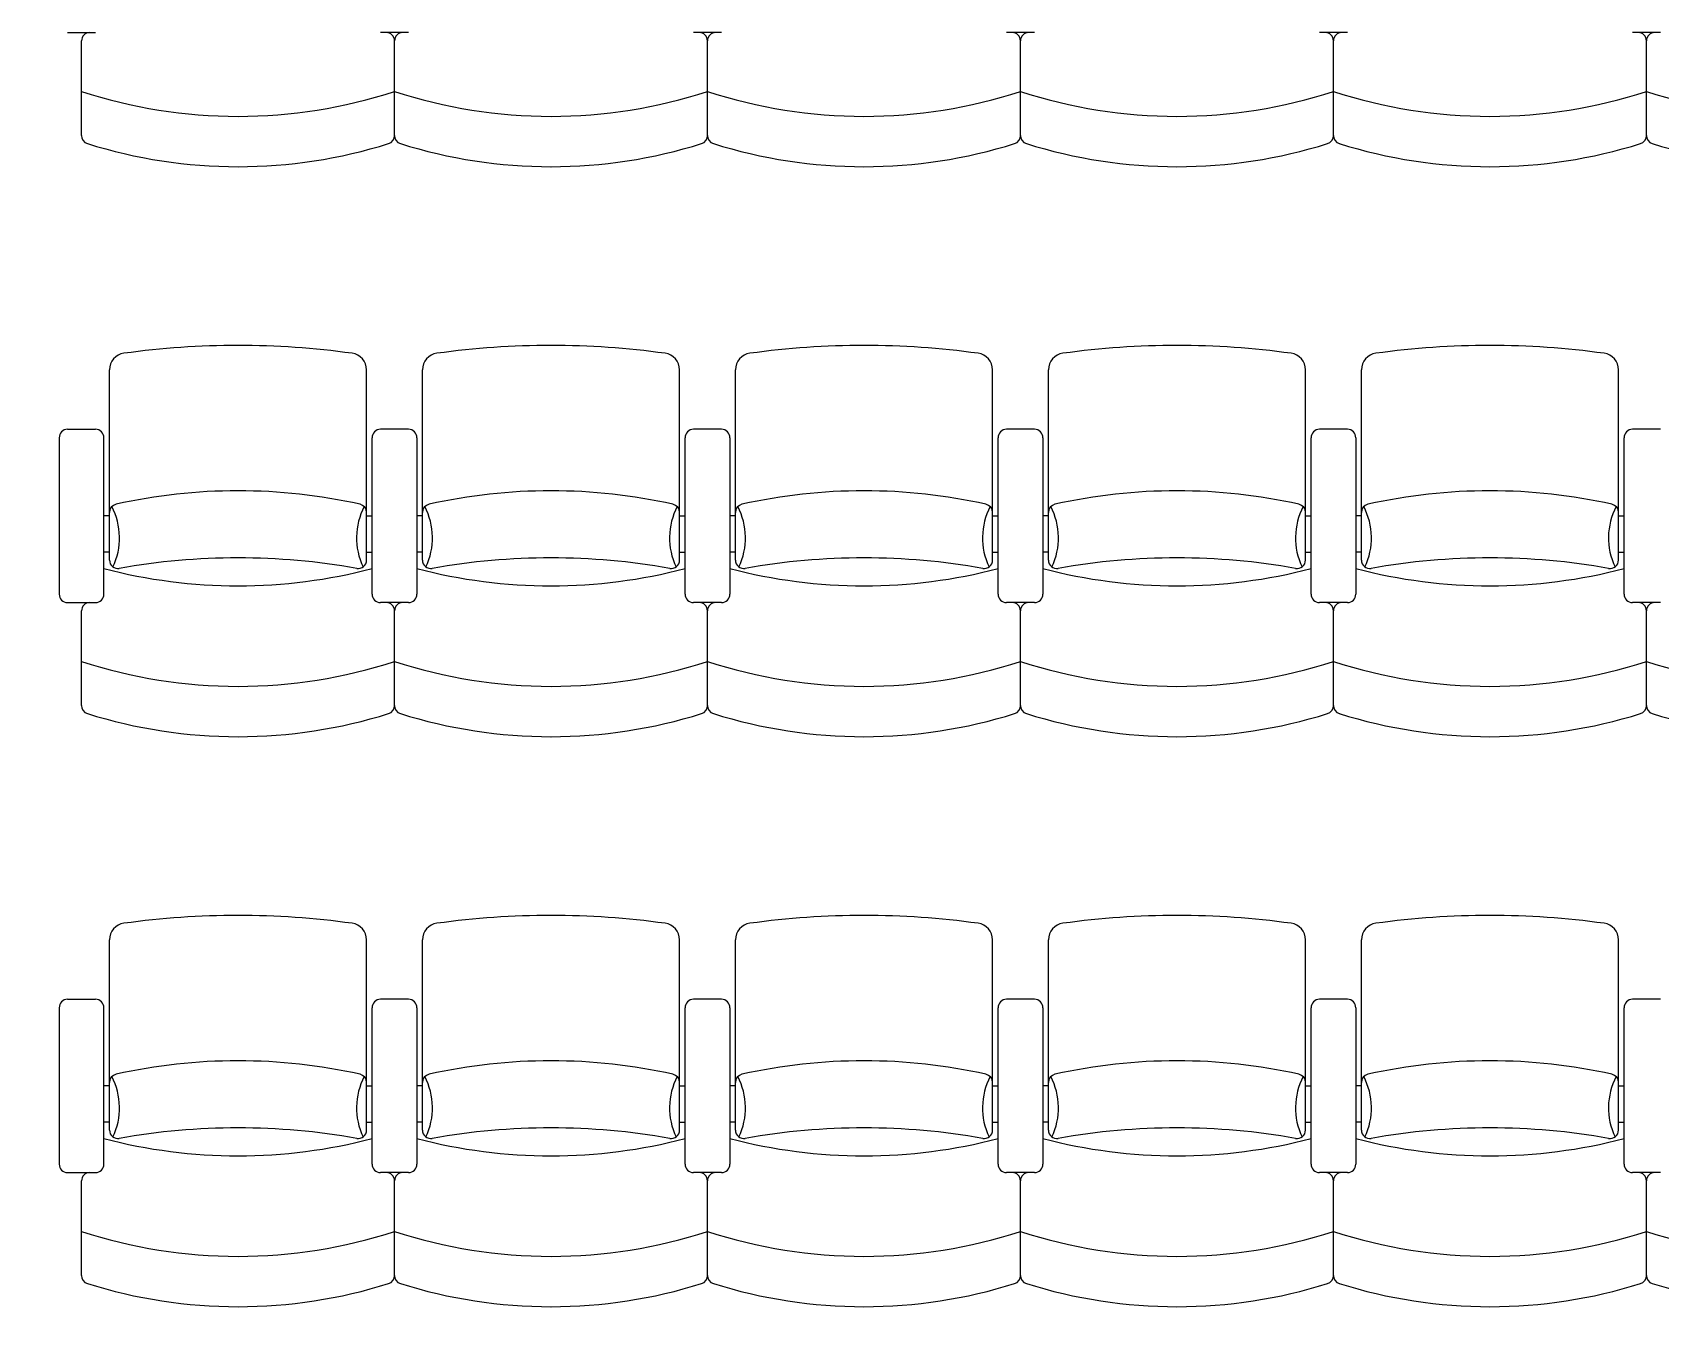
# Model space of a CAD drawing. Header units: millimetres. Extents: x 1210 to 64966, y 534 to 90439.
# Drawn here: x 42997 to 48764, y 35846 to 40448 of the extents above; entities that cross this region are included whole.
import ezdxf

# ---------------------------------------------------------------- set-up
doc = ezdxf.new("R2010")
doc.units = ezdxf.units.MM
doc.layers.add('ARREDI', color=8, linetype='Continuous')
doc.layers.add('RETINI', color=8, linetype='Continuous')

msp = doc.modelspace()

# ---------------------------------------------------------------- hatches: boundary and pattern name
at = {"layer": 'RETINI'}
h = msp.add_hatch(dxfattribs=at)
h.set_pattern_fill('ANSI31', color=256, scale=990, angle=270, style=0)
h.set_pattern_definition([(315, (-385059.34, 422084.75), (87.504464, 87.504464), [])])
h.paths.add_polyline_path([(19624, 32169, 1), (19624, 31670.1, 1)])
h.paths.add_polyline_path([(28336, 31670.1, 1), (28336, 32169, 1)])
h.paths.add_polyline_path([(18881.5, 15334.9), (18881.5, 13948.9), (20267.5, 13948.9), (20267.5, 15334.9)])
h.paths.add_polyline_path([(63481, 41322.4), (63481, 40431.4), (64372, 40431.4), (64372, 41322.4)])
h.paths.add_polyline_path([(63481, 32313.4), (63481, 31422.4), (64372, 31422.4), (64372, 32313.4)])
h.paths.add_polyline_path([(63481, 23700.4), (63481, 22809.4), (64372, 22809.4), (64372, 23700.4)])
h.paths.add_polyline_path([(63481, 15057.6), (63481, 14978.5), (63481, 14166.6), (64372, 14166.6), (64372, 15057.6)])
h.paths.add_polyline_path([(54967, 15057.6), (54967, 14166.6), (55858, 14166.6), (55858, 15057.6)])
h.paths.add_polyline_path([(42661.3, 15057.6), (42661.3, 14562.6), (42898.9, 14562.6), (42898.9, 14820), (45067, 14820), (45067, 15057.6)])
h.paths.add_polyline_path([(42661.3, 14562.6), (42661.3, 14067.6), (45067, 14067.6), (45067, 14166.6), (45067, 14562.6)])
h.paths.add_polyline_path([(45067, 15057.6), (45067, 14166.6), (45958, 14166.6), (45958, 15057.6)])
h.paths.add_polyline_path([(45958, 15097.3), (45958, 15057.6), (45958, 14166.6), (45958, 13513.3), (46453, 13513.3), (46453, 15097.3)])
h.paths.add_polyline_path([(30811, 2316.4), (30811, 534.4), (31405, 534.4), (31405, 2316.4)])
h.paths.add_polyline_path([(35315.5, 17156.5), (35315.5, 14948.8), (36454, 14948.8), (36454, 15186.4), (35553.1, 15186.4), (35553.1, 16879.3), (37206.4, 16879.3), (37206.4, 15186.4), (37444, 15186.4), (37444, 17156.5)])
h.paths.add_polyline_path([(36454, 15186.4), (36454, 14097.4), (37543, 14097.4), (37543, 15186.4)])
h.paths.add_polyline_path([(37543, 15107.1), (37543, 14820), (38215.7, 14820), (38215.7, 14562.6), (38453.3, 14562.6), (38453.3, 15107.1)])
h.paths.add_polyline_path([(37543, 14562.6), (37543, 14097.4), (37543, 14067.6), (38453.3, 14067.6), (38453.3, 14562.6)])
h.paths.add_polyline_path([(37048, 14097.4), (37048, 11325.4), (37543, 11325.4), (37543, 14097.4)])
h.paths.add_polyline_path([(36553, 14097.4), (36553, 11325.4), (36790.6, 11325.4), (36790.6, 14097.4)])
h.paths.add_polyline_path([(36553, 11325.4), (36553, 10731.4), (38335, 10731.4), (38335, 11325.4)])
h.paths.add_polyline_path([(36553, 6820.9), (36553, 6226.9), (38335, 6226.9), (38335, 6820.9)])
h.paths.add_polyline_path([(36454, 2316.4), (36454, 1227.4), (37543, 1227.4), (37543, 2316.4)])
h.paths.add_polyline_path([(36454, 1227.4), (36454, 534.4), (37147, 534.4), (37147, 1227.4)])
h.paths.add_polyline_path([(37543, 2316.4), (37543, 1722.4), (38335, 1722.4), (38335, 2316.4)])
h.paths.add_polyline_path([(36553, 23700.4), (36553, 22809.4), (37444, 22809.4), (37444, 23700.4)], flags=17)
h.paths.add_polyline_path([(35315.5, 25581.4), (35315.5, 20878.9), (37444, 20878.9), (37444, 22809.4), (37206.4, 22809.4), (37206.4, 21116.5), (35553.1, 21116.5), (35553.1, 23700.4), (35553.1, 25343.8), (37206.4, 25343.8), (37206.4, 23700.4), (37444, 23700.4), (37444, 25581.4)])
h.paths.add_polyline_path([(10417, 41421.4), (10417, 40431.4), (11407, 40431.4), (11407, 41421.4)])
h.paths.add_polyline_path([(10714, 41627.7), (10714, 41421.4), (11110, 41421.4), (11110, 41627.7)])
h.paths.add_polyline_path([(16802.5, 41422), (16802.5, 40431.4), (17000.5, 40431.4), (19030, 40431.4), (19030, 40703), (17764, 40703), (17764, 40626.6), (17000.5, 40626.6), (17000.5, 41260.2), (17764, 41260.2), (17764, 41183.8), (19030, 41183.8), (19030, 41422)])
h.paths.add_polyline_path([(13783, 41183.8), (13783, 40703), (14624.5, 40703), (14624.5, 41183.8)], flags=16)
h.paths.add_polyline_path([(2744.5, 40703), (2744.5, 40465.4), (4724.5, 40465.4), (4724.5, 40431.4), (4922.5, 40431.4), (4922.5, 41421.4), (2744.5, 41421.4), (2744.5, 41183.8), (3961.1, 41183.8), (3961.1, 41260.2), (4724.5, 41260.2), (4724.5, 40626.6), (3961.1, 40626.6), (3961.1, 40703)])
h.paths.add_polyline_path([(6902.5, 41422), (6902.5, 40431.4), (7100.5, 40431.4), (8140, 40431.4), (8140, 41422)])
h.paths.add_polyline_path([(7100.5, 41183.8), (7942, 41183.8), (7942, 40703), (7100.5, 40703)], flags=16)
h.paths.add_polyline_path([(7100.5, 41183.8), (7100.5, 40703), (7942, 40703), (7942, 41183.8)], flags=0)
h.paths.add_polyline_path([(13585, 41422), (13585, 40431.4), (13783, 40431.4), (14822.5, 40431.4), (14822.5, 41422)])
h.paths.add_polyline_path([(13783, 40703), (13783, 41183.8), (14624.5, 41183.8), (14624.5, 40703)], flags=0)
h.paths.add_polyline_path([(20168.5, 41421.4), (20168.5, 41248.2), (20555.8, 41248.2), (20555.8, 41421.4), (20506.3, 41421.4), (20506.3, 41392.9), (20481.6, 41392.9), (20481.6, 41421.4), (20432.1, 41421.4), (20432.1, 41392.9), (20407.3, 41392.9), (20407.3, 41421.4)])
h.paths.add_polyline_path([(20407.3, 43756.7), (20407.3, 43728.1), (20357.8, 43728.1), (20357.8, 41421.4), (20407.3, 41421.4), (20407.3, 41392.9), (20432.1, 41392.9), (20432.1, 41421.4), (20481.6, 41421.4), (20481.6, 41392.9), (20506.3, 41392.9), (20506.3, 41421.4), (20555.8, 41421.4), (20555.8, 43728.1), (20506.3, 43728.1), (20506.3, 43756.7), (20481.6, 43756.7), (20481.6, 43728.1), (20432.1, 43728.1), (20432.1, 43756.7)])
h.paths.add_polyline_path([(20432.1, 46208.1), (20432.1, 46236.6), (20407.3, 46236.6), (20407.3, 46208.1), (20357.8, 46208.1), (20357.8, 43901.4), (20407.3, 43901.4), (20407.3, 43872.8), (20432.1, 43872.8), (20432.1, 43901.4), (20481.6, 43901.4), (20481.6, 43872.8), (20506.3, 43872.8), (20506.3, 43901.4), (20555.8, 43901.4), (20555.8, 46208.1), (20506.3, 46208.1), (20506.3, 46236.6), (20481.6, 46236.6), (20481.6, 46208.1)])
h.paths.add_polyline_path([(20432.1, 43901.4), (20432.1, 43872.8), (20407.3, 43872.8), (20407.3, 43901.4), (20357.8, 43901.4), (20357.8, 43728.1), (20407.3, 43728.1), (20407.3, 43756.7), (20432.1, 43756.7), (20432.1, 43728.1), (20481.6, 43728.1), (20481.6, 43756.7), (20506.3, 43756.7), (20506.3, 43728.1), (20555.8, 43728.1), (20555.8, 43901.4), (20506.3, 43901.4), (20506.3, 43872.8), (20481.6, 43872.8), (20481.6, 43901.4)])
h.paths.add_polyline_path([(20357.8, 46381.3), (20357.8, 46208.1), (20407.3, 46208.1), (20407.3, 46236.6), (20432.1, 46236.6), (20432.1, 46208.1), (20481.6, 46208.1), (20481.6, 46236.6), (20506.3, 46236.6), (20506.3, 46208.1), (20555.8, 46208.1), (20555.8, 46381.3)])
h.paths.add_polyline_path([(20357.8, 46604.1), (20357.8, 46430.8), (20555.8, 46430.8), (20555.8, 46604.1)])
h.paths.add_polyline_path([(20357.8, 49192.9), (20357.8, 49019.7), (20555.8, 49019.7), (20555.8, 49192.9)])
h.paths.add_polyline_path([(19129, 41421.4), (19129, 40431.4), (20119, 40431.4), (20119, 41421.4)])
h.paths.add_polyline_path([(22304.1, 57162.4), (22304.1, 56658.3), (23426.8, 56658.3), (23426.8, 56816.7), (22462.5, 56816.7), (22462.5, 57162.4)])
h.paths.add_polyline_path([(20357.8, 57162.4), (20357.8, 49242.4), (24260.9, 49242.4), (24260.9, 49539.4), (23664.4, 49539.4), (23664.4, 51356.3), (23426.8, 51356.3), (23426.8, 49539.4), (20654.8, 49539.4), (20654.8, 51667.7), (20654.8, 53311.3), (20753.8, 53311.3), (20753.8, 53548.9), (20654.8, 53548.9), (20654.8, 57063.4), (20654.8, 57162.4)])
h.paths.add_polyline_path([(22495, 58053.4), (22495, 57162.4), (23386, 57162.4), (23386, 58053.4)])
h.paths.add_polyline_path([(23386, 58152.4), (23386, 58053.4), (23386, 57648.4), (23559.5, 57648.4), (23559.5, 57162.4), (24054.5, 57162.4), (24054.5, 58152.4)])
h.paths.add_polyline_path([(23426.8, 57162.4), (23426.8, 57112.9), (23426.8, 56816.7), (23426.8, 56658.3), (23426.8, 52754.9), (23664.4, 52754.9), (23664.4, 55709.6), (24054.5, 55709.6), (24054.5, 57162.4)])
h.paths.add_polyline_path([(22139.8, 53548.9), (22139.8, 53311.3), (23426.8, 53311.3), (23426.8, 53548.9)], flags=17)
h.paths.add_polyline_path([(12397, 58053.4), (12397, 57162.4), (13288, 57162.4), (13288, 58053.4)])
h.paths.add_polyline_path([(13288, 57400), (13288, 57162.4), (22495, 57162.4), (22495, 57400)])
h.paths.add_polyline_path([(13288, 58152.4), (13288, 58053.4), (13288, 57648.4), (22495, 57648.4), (22495, 58053.4), (22495, 58152.4)])
h.paths.add_polyline_path([(2596, 58152.4), (2596, 58053.4), (2596, 57648.4), (12397, 57648.4), (12397, 58053.4), (12397, 58152.4)])
h.paths.add_polyline_path([(1705, 57162.4), (1507, 57162.4), (1507, 55295.4), (2695, 55295.4), (2695, 57162.4), (12397, 57162.4), (12397, 57400), (2596, 57400), (2596, 57162.4), (2457.4, 57162.4), (2457.4, 55542.9), (2002, 55542.9), (2002, 57162.4)])
h.paths.add_polyline_path([(33493.9, 41708.5), (33493.9, 41421.4), (34087.9, 41421.4), (34087.9, 41708.5)], flags=17)
h.paths.add_polyline_path([(27742, 41708.5), (27742, 41421.4), (28092.4, 41421.4), (28092.4, 41627.7), (28488.4, 41627.7), (28488.4, 41421.4), (28831, 41421.4), (33493.9, 41421.4), (33493.9, 41708.5)], flags=17)
h.paths.add_polyline_path([(27841, 41421.4), (27841, 40431.4), (28831, 40431.4), (28831, 41421.4)], flags=17)
h.paths.add_polyline_path([(37910, 57063.4), (37910, 56063.5), (37206.4, 56063.5), (37206.4, 55092.9), (34375, 55092.9), (34375, 54855.3), (37444, 54855.3), (37444, 55825.9), (37493.5, 55825.9), (38147.6, 55825.9), (38147.6, 57063.4)])
h.paths.add_polyline_path([(36553, 50331.4), (36553, 49440.4), (37444, 49440.4), (37444, 50331.4)])
h.paths.add_polyline_path([(36553, 52736.7), (36553, 50331.4), (36681.7, 50331.4), (36681.7, 52736.7)], flags=17)
h.paths.add_polyline_path([(36040.9, 52974.3), (36040.9, 52736.7), (37206.4, 52736.7), (37206.4, 50331.4), (37444, 50331.4), (37444, 52974.3)])
h.paths.add_polyline_path([(36553, 46472.6), (36553, 44318), (36682.1, 44318.3), (36683.5, 46615.2)])
h.paths.add_polyline_path([(37315.3, 47306.1), (37315.3, 44318), (37493.5, 44318), (37493.5, 47501)])
h.paths.add_polyline_path([(37206.4, 47187.1), (37206.4, 44318), (37315.3, 44318), (37315.3, 47306.1)])
h.paths.add_polyline_path([(36553, 49440.4), (36553, 46472.6), (37444, 47446.9), (37444, 49440.4), (37206.4, 49440.4), (37206.4, 47480.5), (36681.7, 46906.7), (36681.7, 49440.4)])
h.paths.add_polyline_path([(36553, 44318), (36553, 41322.4), (36681.7, 41322.4), (36681.7, 43128.7), (36681.7, 43762.3), (36681.7, 44120), (37206.4, 44120), (37206.4, 43844.6), (37315.3, 43844.6), (37315.3, 44318), (37206.4, 44318)])
h.paths.add_polyline_path([(37315.3, 44318), (37315.3, 43844.6), (37343.5, 43844.6), (37343.5, 43046.4), (37206.4, 43046.4), (37206.4, 41322.4), (37444, 41322.4), (37444, 44318)])
h.paths.add_polyline_path([(36553, 41322.4), (36553, 41316.1), (36553, 40431.4), (36559.4, 40431.4), (37444, 40431.4), (37444, 41322.4)])
h.paths.add_polyline_path([(37206.4, 36562.4), (37206.4, 32313.4), (37315.3, 32313.4), (37315.3, 36562.4)], flags=16)
h.paths.add_polyline_path([(35553.1, 38194), (35553.1, 40431.4), (35266, 40431.4), (35266, 37956.4), (35424.4, 37956.4), (35424.4, 34194.4), (35315.5, 34194.4), (35315.5, 29343.4), (37444, 29343.4), (37444, 31422.4), (37206.4, 31422.4), (37206.4, 29581), (35553.1, 29581), (35553.1, 33956.8), (35662, 33956.8), (35662, 38194)])
h.paths.add_polyline_path([(36553, 32313.4), (36553, 31422.4), (37444, 31422.4), (37444, 32313.4)], flags=17)
h.paths.add_polyline_path([(37206.4, 40431.4), (37206.4, 37360.5), (37343.5, 37360.5), (37343.5, 36562.4), (37315.3, 36562.4), (37315.3, 32313.4), (37444, 32313.4), (37444, 40431.4)], flags=16)
h.paths.add_polyline_path([(28092.4, 53804.1), (28092.4, 53311.3), (30424.9, 53311.3), (30424.9, 53053.7), (30662.5, 53053.7), (30662.5, 53311.3), (34087.9, 53311.3), (34087.9, 53548.9), (30761.5, 53548.9), (30761.5, 53804.1), (30523.9, 53804.1), (30523.9, 53548.9), (28330, 53548.9), (28330, 53804.1)], flags=17)
h.paths.add_polyline_path([(30523.9, 57112.9), (30523.9, 55190.1), (30761.5, 55190.1), (30761.5, 57112.9)], flags=17)
h.paths.add_polyline_path([(27668, 57112.9), (27668, 55680.6), (28092.4, 55680.6), (28092.4, 55190.1), (28330, 55190.1), (28330, 56857.1), (28092.4, 56857.1), (28092.4, 57112.9)], flags=17)
h.paths.add_polyline_path([(28120.2, 57112.9), (28092.4, 57112.9), (28092.4, 56857.1), (28488.4, 56857.1), (28488.4, 57112.9)], flags=17)
h.paths.add_polyline_path([(27668, 58399.9), (27668, 58201.9), (33484, 58201.9), (38405, 58201.9), (38405, 58399.9)])
h.paths.add_polyline_path([(33484, 58152.4), (33484, 58053.4), (33484, 57657.4), (37910, 57657.4), (37910, 57063.4), (38147.6, 57063.4), (38197.1, 57063.4), (38405, 57063.4), (38405, 58152.4)])
h.paths.add_polyline_path([(33484, 57400), (33484, 57162.4), (34087.9, 57162.4), (34087.9, 57112.9), (34087.9, 55825.9), (34087.9, 49539.4), (30662.5, 49539.4), (30662.5, 51667.7), (30424.9, 51667.7), (30424.9, 49539.4), (28330, 49539.4), (28092.4, 49539.4), (27428.9, 49539.4), (27428.9, 49242.4), (34087.9, 49242.4), (34087.9, 40431.4), (36553, 40431.4), (36553, 40718.5), (34375, 40718.5), (34375, 52742.5), (34654.9, 52742.5), (34654.9, 52974.3), (34375, 52974.3), (34375, 57400)])
h.paths.add_polyline_path([(27668, 58152.4), (27668, 57162.4), (28163, 57162.4), (28163, 57657.4), (32593, 57657.4), (32593, 58053.4), (32593, 58152.4)])
h.paths.add_polyline_path([(28163, 57400), (28163, 57162.4), (32593, 57162.4), (32593, 57400)], flags=17)
h.paths.add_polyline_path([(32593, 58053.4), (32593, 57162.4), (33484, 57162.4), (33484, 58053.4)])
h.paths.add_polyline_path([(32818.4, 64323.6), (32818.4, 63927.6), (33214.4, 63927.6), (33214.4, 64323.6)], flags=16)
h.paths.add_polyline_path([(43015.4, 64323.6), (43015.4, 63927.6), (43411.4, 63927.6), (43411.4, 64323.6)], flags=16)
h.paths.add_polyline_path([(22736.6, 64323.6), (22736.6, 63927.6), (23132.6, 63927.6), (23132.6, 64323.6)])
h.paths.add_polyline_path([(22736.6, 64370.5), (22736.6, 64323.6), (23132.6, 64323.6), (23132.6, 63927.6), (22736.6, 63927.6), (22736.6, 63875.5), (63530.5, 63875.5), (63530.5, 64370.5)])
h.paths.add_polyline_path([(32818.4, 64323.6), (33214.4, 64323.6), (33214.4, 63927.6), (32818.4, 63927.6)], flags=0)
h.paths.add_polyline_path([(43015.4, 64323.6), (43411.4, 64323.6), (43411.4, 63927.6), (43015.4, 63927.6)], flags=0)
h.paths.add_polyline_path([(54148.2, 64323.6), (54544.2, 64323.6), (54544.2, 63927.6), (54148.2, 63927.6)], flags=16)
h.paths.add_polyline_path([(54193.7, 64266.8), (54193.7, 64286.6), (54510.5, 64286.6), (54510.5, 64266.8), (54387.7, 64266.8, 0.414214), (54358, 64237.1), (54358, 64019.3, 0.414214), (54387.7, 63989.6), (54510.5, 63989.6), (54510.5, 63969.8), (54193.7, 63969.8), (54193.7, 63989.6), (54316.4, 63989.6, 0.414214), (54346.1, 64019.3), (54346.1, 64237.1, 0.414214), (54316.4, 64266.8)], flags=0)
h.paths.add_polyline_path([(54274, 58152.4), (54274, 58053.4), (54274, 57657.4), (63481, 57657.4), (63481, 58053.4), (63481, 58152.4)])
h.paths.add_polyline_path([(54274, 57400), (54274, 57162.4), (63481, 57162.4), (63481, 57400)])
h.paths.add_polyline_path([(53383, 58053.4), (53383, 57162.4), (54274, 57162.4), (54274, 58053.4)])
h.paths.add_polyline_path([(43285, 58053.4), (43285, 57162.4), (44176, 57162.4), (44176, 58053.4)])
h.paths.add_polyline_path([(44176, 58152.4), (44176, 58053.4), (44176, 57657.4), (53383, 57657.4), (53383, 58053.4), (53383, 58152.4)])
h.paths.add_polyline_path([(44176, 57400), (44176, 57162.4), (53383, 57162.4), (53383, 57400)])
h.paths.add_polyline_path([(41532, 58152.4), (41532, 57112.9), (42027, 57112.9), (42027, 57301), (42027, 57657.4), (43285, 57657.4), (43285, 58053.4), (43285, 58152.4)])
h.paths.add_polyline_path([(42027, 57400), (42027, 57162.4), (43285, 57162.4), (43285, 57400)])
h.paths.add_polyline_path([(41789.4, 57112.9), (41789.4, 55825.9), (63431.5, 55825.9), (63431.5, 56063.5), (42027, 56063.5), (42027, 57112.9)])
h.paths.add_polyline_path([(63382, 49318.2), (63382, 48922.2), (64966, 48922.2), (64966, 48922.4), (64966, 49318.2)])
h.paths.add_polyline_path([(63481, 50331.4), (63481, 49440.4), (64372, 49440.4), (64372, 50331.4)])
h.paths.add_polyline_path([(63481, 58053.4), (63481, 57162.4), (64372, 57162.4), (64372, 58053.4)])
h.paths.add_polyline_path([(63481, 57162.4), (63481, 50331.4), (63718.6, 50331.4), (63718.6, 57162.4)])
h.paths.add_polyline_path([(63976, 57162.4), (63976, 50331.4), (64372, 50331.4), (64471, 50331.4), (64471, 57162.4), (64372, 57162.4)])
h.paths.add_polyline_path([(63580, 64313.4), (63580, 63521.4), (64372, 63521.4), (64372, 64313.4)])
h.paths.add_polyline_path([(63580, 63521.4), (63580, 58795.9), (63817.6, 58795.9), (63817.6, 63521.4)])
h.paths.add_polyline_path([(63976, 63521.4), (63976, 58795.9), (64471, 58795.9), (64471, 63521.4), (64372, 63521.4)])
h.paths.add_polyline_path([(63530.5, 58795.9), (63530.5, 58399.9), (64520.5, 58399.9), (64520.5, 58795.9)])
h.paths.add_polyline_path([(63580, 90389.6), (63580, 89597.6), (64372, 89597.6), (64372, 90389.6)])
h.paths.add_polyline_path([(63580, 89597.6), (63580, 81624.7), (63817.6, 81624.7), (63817.6, 89597.6)])
h.paths.add_polyline_path([(63976, 89597.6), (63976, 81624.7), (64372, 81624.7), (64471, 81624.7), (64471, 89597.6), (64372, 89597.6)])
h.paths.add_polyline_path([(63580, 81624.7), (63580, 80832.7), (64372, 80832.7), (64372, 81624.7)])
h.paths.add_polyline_path([(63580, 80832.7), (63580, 64313.4), (63817.6, 64313.4), (63817.6, 80832.7)])
h.paths.add_polyline_path([(63976, 80832.7), (63976, 64313.4), (64372, 64313.4), (64471, 64313.4), (64471, 80832.7), (64372, 80832.7)])
h.paths.add_polyline_path([(53267.5, 90389.6), (53267.5, 90092.6), (53267.5, 89597.6), (54059.5, 89597.6), (54059.5, 90389.6)])
h.paths.add_polyline_path([(32642.5, 81624.7), (32642.5, 80832.7), (33434.5, 80832.7), (33434.5, 81624.7)])
h.paths.add_polyline_path([(42955, 81624.7), (42955, 80832.7), (43747, 80832.7), (43747, 81624.7)])
h.paths.add_polyline_path([(42955, 90389.6), (42955, 89597.6), (43747, 89597.6), (43747, 90389.6)])
h.paths.add_polyline_path([(22330, 73704.7), (22330, 72912.7), (23122, 72912.7), (23122, 73704.7)])
h.paths.add_polyline_path([(22627, 81624.7), (22627, 81479.6), (22330, 81479.6), (22330, 80832.7), (23122, 80832.7), (23122, 80938.5), (23122, 81624.7)])
h.paths.add_polyline_path([(22330, 81624.7), (22330, 81479.6), (22627, 81479.6), (22627, 81624.7)])
h.paths.add_polyline_path([(12017.5, 73704.7), (12017.5, 72912.7), (12809.5, 72912.7), (12809.5, 73704.7)])
h.paths.add_polyline_path([(2259.4, 72859.8), (2259.4, 59340.4), (2497, 59340.4), (2497, 72859.8)])
h.paths.add_polyline_path([(1705, 73651.8), (1705, 72859.8), (2497, 72859.8), (2497, 73651.8)])
h.paths.add_polyline_path([(1705, 58053.4), (1705, 57162.4), (2596, 57162.4), (2596, 58053.4)])
h.paths.add_polyline_path([(1705, 59340.4), (1705, 58548.4), (2497, 58548.4), (2497, 59340.4)])
h.paths.add_polyline_path([(1705, 72859.8), (1606, 72859.8), (1606, 59340.4), (1705, 59340.4), (2101, 59340.4), (2101, 72859.8)])
h.paths.add_polyline_path([(1507, 46642.8), (1507, 45435), (2695, 45435), (2695, 46642.8)])
h.paths.add_polyline_path([(2002, 46395.3), (2457.4, 46395.3), (2457.4, 45682.5), (2002, 45682.5)], flags=0)
h.paths.add_polyline_path([(2002, 46395.3), (2002, 45682.5), (2457.4, 45682.5), (2457.4, 46395.3)], flags=16)
h.paths.add_polyline_path([(1507, 49929.6), (1507, 48721.8), (2695, 48721.8), (2695, 49929.6)])
h.paths.add_polyline_path([(2002, 49682.1), (2457.4, 49682.1), (2457.4, 48969.3), (2002, 48969.3)], flags=16)
h.paths.add_polyline_path([(2002, 49682.1), (2002, 48969.3), (2457.4, 48969.3), (2457.4, 49682.1)], flags=16)
h.paths.add_polyline_path([(1507, 53216.4), (1507, 52008.6), (2695, 52008.6), (2695, 53216.4)])
h.paths.add_polyline_path([(2002, 52968.9), (2457.4, 52968.9), (2457.4, 52256.1), (2002, 52256.1)], flags=0)
h.paths.add_polyline_path([(2002, 52968.9), (2002, 52256.1), (2457.4, 52256.1), (2457.4, 52968.9)], flags=16)
h.paths.add_polyline_path([(1606, 41421.4), (1606, 40332.4), (2695, 40332.4), (2695, 41421.4)])
h.paths.add_polyline_path([(1507, 43356), (1507, 41421.4), (1606, 41421.4), (1606, 41421.4), (2002, 41421.4), (2002, 43108.5), (2457.4, 43108.5), (2457.4, 41421.4), (2695, 41421.4), (2695, 43356)])
h.paths.add_polyline_path([(2457.4, 40332.4), (2457.4, 36309.1), (2516.8, 36309.1), (2516.8, 40332.4)], flags=16)
h.paths.add_polyline_path([(1883.2, 40332.4), (1883.2, 36309.1), (2002, 36309.1), (2002, 40332.4)], flags=17)
h.paths.add_polyline_path([(2516.8, 40332.4), (2516.8, 36309.1), (2564.5, 36309.1), (2564.5, 35455.7), (2457.4, 35455.7), (2457.4, 32412.3), (2695, 32412.3), (2695, 40332.4)])
h.paths.add_polyline_path([(1606, 32412.3), (1606, 31323.3), (2695, 31323.3), (2695, 32412.3)])
h.paths.add_polyline_path([(1606, 40332.4), (1507, 40332.4), (1507, 32412.3), (1606, 32412.3), (2002, 32412.3), (2002, 35455.7), (1835.5, 35455.7), (1835.5, 36309.1), (1883.2, 36309.1), (1883.2, 40332.4)])
h.paths.add_polyline_path([(1606, 31323.3), (1507, 31323.3), (1507, 23799.4), (1606, 23799.4), (1883.2, 23799.4), (1883.2, 27426.6), (1835.5, 27426.6), (1835.5, 28280), (2002, 28280), (2002, 31323.3)])
h.paths.add_polyline_path([(1883.2, 27426.6), (1883.2, 23799.4), (2002, 23799.4), (2002, 27426.6)])
h.paths.add_polyline_path([(2457.4, 27426.6), (2457.4, 23799.4), (2516.8, 23799.4), (2516.8, 27426.6)])
h.paths.add_polyline_path([(2457.4, 31323.3), (2457.4, 28280), (2564.5, 28280), (2564.5, 27426.6), (2516.8, 27426.6), (2516.8, 23799.4), (2695, 23799.4), (2695, 31323.3)])
h.paths.add_polyline_path([(1606, 22710.4), (1507, 22710.4), (1507, 15186.4), (1606, 15186.4), (2002, 15186.4), (2002, 22710.4)])
h.paths.add_polyline_path([(2457.4, 22710.4), (2457.4, 15186.4), (2695, 15186.4), (2695, 22710.4)])
h.paths.add_polyline_path([(1606, 15186.4), (1606, 14097.4), (2002, 14097.4), (2695, 14097.4), (2695, 15186.4)])
h.paths.add_polyline_path([(1606, 23799.4), (1606, 22710.4), (2695, 22710.4), (2695, 23799.4)])
h.paths.add_polyline_path([(1210, 5979.4), (1210, 5385.4), (2794, 5385.4), (2794, 5979.4)])
h.paths.add_polyline_path([(1210, 10719.7), (1210, 5979.4), (2794, 5979.4), (2794, 9467.1), (2695, 9490.1), (2794, 9490.1), (2794, 10719.7)])
h.paths.add_polyline_path([(1606, 11313.7), (1210, 11313.7), (1210, 10731.9), (1210, 10719.7), (2794, 10719.7), (2794, 11313.7)])
h.paths.add_polyline_path([(1507, 14097.4), (1507, 11313.7), (1606, 11313.7), (2002, 11313.7), (2002, 14097.4)])
h.paths.add_polyline_path([(2457.4, 14097.4), (2457.4, 11313.7), (2695, 11313.7), (2695, 14097.4)])
h.paths.add_polyline_path([(1606, 2316.4), (1606, 1227.4), (2695, 1227.4), (2695, 2316.4)])
h.paths.add_polyline_path([(1507, 5385.4), (1507, 2316.4), (1606, 2316.4), (2002, 2316.4), (2002, 5385.4)])
h.paths.add_polyline_path([(2457.4, 5385.4), (2457.4, 2316.4), (2695, 2316.4), (2695, 5385.4)])
h.paths.add_polyline_path([(2695, 1623.4), (2695, 1227.4), (2695, 1128.4), (7843, 1128.4), (7843, 1623.4)])
h.paths.add_polyline_path([(2695, 2316.4), (2695, 2078.8), (7843, 2078.8), (7843, 2316.4)])
h.paths.add_polyline_path([(25663, 534.4), (25663, 2316.4), (25069, 2316.4), (25069, 534.4), (25118.5, 534.4)])
h.paths.add_polyline_path([(19921, 534.4), (19921, 2316.4), (19327, 2316.4), (19327, 534.4), (19376.5, 534.4)])
h.paths.add_polyline_path([(14179, 534.4), (14179, 2316.4), (13585, 2316.4), (13585, 534.4), (13634.5, 534.4)])
h.paths.add_polyline_path([(8437, 534.4), (8437, 2316.4), (7843, 2316.4), (7843, 534.4)])
h.paths.add_polyline_path([(2457.4, 15195.4), (2002, 15195.4), (2002, 15186.4), (2457.4, 15186.4)])

# ---------------------------------------------------------------- linework, layer by layer
at = {"layer": 'ARREDI'}
for p, q in [((43120.5, 40448.1), (43219.5, 40448.1)), ((44328.3, 40448.1), (44229.3, 40448.1)), ((45437.1, 40448.1), (45338.1, 40448.1)), ((46545.9, 40448.1), (46446.9, 40448.1)), ((47654.7, 40448.1), (47555.7, 40448.1)), ((48763.5, 40448.1), (48664.5, 40448.1)), ((43090.8, 39012.6), (43090.8, 38458.2)), ((43120.5, 39042.3), (43219.5, 39042.3)), ((43249.2, 38458.2), (43249.2, 39012.6)), ((44199.6, 38458.2), (44199.6, 39012.6)), ((44328.3, 39042.3), (44229.3, 39042.3)), ((44358, 39012.6), (44358, 38458.2)), ((45308.4, 38458.2), (45308.4, 39012.6)), ((45437.1, 39042.3), (45338.1, 39042.3)), ((45466.8, 39012.6), (45466.8, 38458.2)), ((46417.2, 38458.2), (46417.2, 39012.6)), ((46545.9, 39042.3), (46446.9, 39042.3)), ((46575.6, 39012.6), (46575.6, 38458.2)), ((47526, 38458.2), (47526, 39012.6)), ((47654.7, 39042.3), (47555.7, 39042.3)), ((47684.4, 39012.6), (47684.4, 38458.2)), ((48634.8, 38458.2), (48634.8, 39012.6)), ((48763.5, 39042.3), (48664.5, 39042.3)), ((43269, 38735.4), (43249.2, 38735.4)), ((43269, 38735.4), (43249.2, 38735.4)), ((44179.8, 38735.4), (44199.6, 38735.4)), ((44179.8, 38735.4), (44199.6, 38735.4)), ((44377.8, 38735.4), (44358, 38735.4)), ((45288.6, 38735.4), (45308.4, 38735.4)), ((45486.6, 38735.4), (45466.8, 38735.4)), ((46397.4, 38735.4), (46417.2, 38735.4)), ((46595.4, 38735.4), (46575.6, 38735.4)), ((47506.2, 38735.4), (47526, 38735.4)), ((47704.2, 38735.4), (47684.4, 38735.4)), ((48615, 38735.4), (48634.8, 38735.4)), ((43269, 38606.7), (43249.2, 38606.7)), ((43269, 38606.7), (43249.2, 38606.7)), ((44179.8, 38606.7), (44199.6, 38606.7)), ((44179.8, 38606.7), (44199.6, 38606.7)), ((44377.8, 38606.7), (44358, 38606.7)), ((45288.6, 38606.7), (45308.4, 38606.7)), ((45486.6, 38606.7), (45466.8, 38606.7)), ((46397.4, 38606.7), (46417.2, 38606.7)), ((46595.4, 38606.7), (46575.6, 38606.7)), ((47506.2, 38606.7), (47526, 38606.7)), ((47704.2, 38606.7), (47684.4, 38606.7)), ((48615, 38606.7), (48634.8, 38606.7)), ((43120.5, 38428.5), (43219.5, 38428.5)), ((44328.3, 38428.5), (44229.3, 38428.5)), ((45437.1, 38428.5), (45338.1, 38428.5)), ((46545.9, 38428.5), (46446.9, 38428.5)), ((47654.7, 38428.5), (47555.7, 38428.5)), ((48763.5, 38428.5), (48664.5, 38428.5)), ((43090.8, 36993), (43090.8, 36438.6)), ((43120.5, 37022.7), (43219.5, 37022.7)), ((43249.2, 36438.6), (43249.2, 36993)), ((44199.6, 36438.6), (44199.6, 36993)), ((44328.3, 37022.7), (44229.3, 37022.7)), ((44358, 36993), (44358, 36438.6)), ((45308.4, 36438.6), (45308.4, 36993)), ((45437.1, 37022.7), (45338.1, 37022.7)), ((45466.8, 36993), (45466.8, 36438.6)), ((46417.2, 36438.6), (46417.2, 36993)), ((46545.9, 37022.7), (46446.9, 37022.7)), ((46575.6, 36993), (46575.6, 36438.6)), ((47526, 36438.6), (47526, 36993)), ((47654.7, 37022.7), (47555.7, 37022.7)), ((47684.4, 36993), (47684.4, 36438.6)), ((48634.8, 36438.6), (48634.8, 36993)), ((48763.5, 37022.7), (48664.5, 37022.7)), ((43269, 36715.8), (43249.2, 36715.8)), ((43269, 36715.8), (43249.2, 36715.8)), ((44179.8, 36715.8), (44199.6, 36715.8)), ((44179.8, 36715.8), (44199.6, 36715.8)), ((44377.8, 36715.8), (44358, 36715.8)), ((45288.6, 36715.8), (45308.4, 36715.8)), ((45486.6, 36715.8), (45466.8, 36715.8)), ((46397.4, 36715.8), (46417.2, 36715.8)), ((46595.4, 36715.8), (46575.6, 36715.8)), ((47506.2, 36715.8), (47526, 36715.8)), ((47704.2, 36715.8), (47684.4, 36715.8)), ((48615, 36715.8), (48634.8, 36715.8)), ((43269, 36587.1), (43249.2, 36587.1)), ((43269, 36587.1), (43249.2, 36587.1)), ((44179.8, 36587.1), (44199.6, 36587.1)), ((44179.8, 36587.1), (44199.6, 36587.1)), ((44377.8, 36587.1), (44358, 36587.1)), ((45288.6, 36587.1), (45308.4, 36587.1)), ((45486.6, 36587.1), (45466.8, 36587.1)), ((46397.4, 36587.1), (46417.2, 36587.1)), ((46595.4, 36587.1), (46575.6, 36587.1)), ((47506.2, 36587.1), (47526, 36587.1)), ((47704.2, 36587.1), (47684.4, 36587.1)), ((48615, 36587.1), (48634.8, 36587.1)), ((43120.5, 36408.9), (43219.5, 36408.9)), ((44328.3, 36408.9), (44229.3, 36408.9)), ((45437.1, 36408.9), (45338.1, 36408.9)), ((46545.9, 36408.9), (46446.9, 36408.9)), ((47654.7, 36408.9), (47555.7, 36408.9)), ((48763.5, 36408.9), (48664.5, 36408.9))]:
    msp.add_line(p, q, dxfattribs=at)
at = {"layer": 'ARREDI', "ltscale": 0.3}
for p, q in [((43170, 40083.2), (43170, 40418.4)), ((43170, 40083.2), (43170, 40418.4)), ((44278.8, 40083.2), (44278.8, 40418.4)), ((44278.8, 40083.2), (44278.8, 40418.4)), ((44278.8, 40083.2), (44278.8, 40418.4)), ((45387.6, 40083.2), (45387.6, 40418.4)), ((45387.6, 40083.2), (45387.6, 40418.4)), ((46496.4, 40083.2), (46496.4, 40418.4)), ((46496.4, 40083.2), (46496.4, 40418.4)), ((47605.2, 40083.2), (47605.2, 40418.4)), ((47605.2, 40083.2), (47605.2, 40418.4)), ((48714, 40083.2), (48714, 40418.4)), ((48714, 40083.2), (48714, 40418.4)), ((43269, 38578.7), (43269, 39252.9)), ((43269, 38578.7), (43269, 39252.9)), ((44179.8, 38578.7), (44179.8, 39252.9)), ((44179.8, 38578.7), (44179.8, 39252.9)), ((44377.8, 38578.7), (44377.8, 39252.9)), ((45288.6, 38578.7), (45288.6, 39252.9)), ((45486.6, 38578.7), (45486.6, 39252.9)), ((46397.4, 38578.7), (46397.4, 39252.9)), ((46595.4, 38578.7), (46595.4, 39252.9)), ((47506.2, 38578.7), (47506.2, 39252.9)), ((47704.2, 38578.7), (47704.2, 39252.9)), ((48615, 38578.7), (48615, 39252.9)), ((43170, 38063.6), (43170, 38398.8)), ((43170, 38063.6), (43170, 38398.8)), ((44278.8, 38063.6), (44278.8, 38398.8)), ((44278.8, 38063.6), (44278.8, 38398.8)), ((44278.8, 38063.6), (44278.8, 38398.8)), ((45387.6, 38063.6), (45387.6, 38398.8)), ((45387.6, 38063.6), (45387.6, 38398.8)), ((46496.4, 38063.6), (46496.4, 38398.8)), ((46496.4, 38063.6), (46496.4, 38398.8)), ((47605.2, 38063.6), (47605.2, 38398.8)), ((47605.2, 38063.6), (47605.2, 38398.8)), ((48714, 38063.6), (48714, 38398.8)), ((48714, 38063.6), (48714, 38398.8)), ((43269, 36559.1), (43269, 37233.3)), ((43269, 36559.1), (43269, 37233.3)), ((44179.8, 36559.1), (44179.8, 37233.3)), ((44179.8, 36559.1), (44179.8, 37233.3)), ((44377.8, 36559.1), (44377.8, 37233.3)), ((45288.6, 36559.1), (45288.6, 37233.3)), ((45486.6, 36559.1), (45486.6, 37233.3)), ((46397.4, 36559.1), (46397.4, 37233.3)), ((46595.4, 36559.1), (46595.4, 37233.3)), ((47506.2, 36559.1), (47506.2, 37233.3)), ((47704.2, 36559.1), (47704.2, 37233.3)), ((48615, 36559.1), (48615, 37233.3)), ((43170, 36044), (43170, 36379.2)), ((43170, 36044), (43170, 36379.2)), ((44278.8, 36044), (44278.8, 36379.2)), ((44278.8, 36044), (44278.8, 36379.2)), ((44278.8, 36044), (44278.8, 36379.2)), ((45387.6, 36044), (45387.6, 36379.2)), ((45387.6, 36044), (45387.6, 36379.2)), ((46496.4, 36044), (46496.4, 36379.2)), ((46496.4, 36044), (46496.4, 36379.2)), ((47605.2, 36044), (47605.2, 36379.2)), ((47605.2, 36044), (47605.2, 36379.2)), ((48714, 36044), (48714, 36379.2)), ((48714, 36044), (48714, 36379.2))]:
    msp.add_line(p, q, dxfattribs=at)
at = {"layer": 'ARREDI'}
for centre, radius, start, end in [((43199.7, 40418.4), 29.7, 90, 180), ((44249.1, 40418.4), 29.7, 0, 90), ((45357.9, 40418.4), 29.7, 0, 90), ((46466.7, 40418.4), 29.7, 0, 90), ((47575.5, 40418.4), 29.7, 0, 90), ((48684.3, 40418.4), 29.7, 0, 90), ((43724.4, 41933.1), 1782, 251.8738, 270), ((43724.4, 41933.1), 1782, 251.8738, 270), ((43724.4, 41933.1), 1782, 270, 288.1262), ((43724.4, 41933.1), 1782, 270, 288.1262), ((44833.2, 41933.1), 1782, 251.8738, 270), ((44833.2, 41933.1), 1782, 270, 288.1262), ((45942, 41933.1), 1782, 251.8738, 270), ((45942, 41933.1), 1782, 270, 288.1262), ((47050.8, 41933.1), 1782, 251.8738, 270), ((47050.8, 41933.1), 1782, 270, 288.1262), ((48159.6, 41933.1), 1782, 251.8738, 270), ((48159.6, 41933.1), 1782, 270, 288.1262), ((49268.4, 41933.1), 1782, 251.8738, 270), ((43199.7, 40083.2), 29.7, 180, 252.52025), ((43199.7, 40083.2), 29.7, 180, 252.52025), ((44249.1, 40083.2), 29.7, 287.47975, 0), ((44249.1, 40083.2), 29.7, 287.47975, 0), ((44308.5, 40083.2), 29.7, 180, 252.52025), ((45357.9, 40083.2), 29.7, 287.47975, 0), ((45417.3, 40083.2), 29.7, 180, 252.52025), ((46466.7, 40083.2), 29.7, 287.47975, 0), ((46526.1, 40083.2), 29.7, 180, 252.52025), ((47575.5, 40083.2), 29.7, 287.47975, 0), ((47634.9, 40083.2), 29.7, 180, 252.52025), ((48684.3, 40083.2), 29.7, 287.47975, 0), ((48743.7, 40083.2), 29.7, 180, 252.52025), ((43723.8, 41747.5), 1774.6, 252.52025, 270.01893), ((43723.8, 41747.5), 1774.6, 252.52025, 270.01893), ((43725, 41747.5), 1774.6, 269.98107, 287.47975), ((43725, 41747.5), 1774.6, 269.98107, 287.47975), ((44832.6, 41747.5), 1774.6, 252.52025, 270.01893), ((44833.8, 41747.5), 1774.6, 269.98107, 287.47975), ((45941.4, 41747.5), 1774.6, 252.52025, 270.01893), ((45942.6, 41747.5), 1774.6, 269.98107, 287.47975), ((47050.2, 41747.5), 1774.6, 252.52025, 270.01893), ((47051.4, 41747.5), 1774.6, 269.98107, 287.47975), ((48159, 41747.5), 1774.6, 252.52025, 270.01893), ((48160.2, 41747.5), 1774.6, 269.98107, 287.47975), ((49267.8, 41747.5), 1774.6, 252.52025, 270.01893), ((43724.4, 36369.3), 2970, 90, 97.8196), ((43724.4, 36369.3), 2970, 90, 97.8196), ((43724.4, 36369.3), 2970, 82.1804, 90), ((43724.4, 36369.3), 2970, 82.1804, 90), ((44833.2, 36369.3), 2970, 90, 97.8196), ((44833.2, 36369.3), 2970, 82.1804, 90), ((45942, 36369.3), 2970, 90, 97.8196), ((45942, 36369.3), 2970, 82.1804, 90), ((47050.8, 36369.3), 2970, 90, 97.8196), ((47050.8, 36369.3), 2970, 82.1804, 90), ((48159.6, 36369.3), 2970, 90, 97.8196), ((48159.6, 36369.3), 2970, 82.1804, 90), ((43328.4, 39252.9), 59.4, 97.8196, 180), ((43328.4, 39252.9), 59.4, 97.8196, 180), ((44120.4, 39252.9), 59.4, 0, 82.1804), ((44120.4, 39252.9), 59.4, 0, 82.1804), ((44437.2, 39252.9), 59.4, 97.8196, 180), ((45229.2, 39252.9), 59.4, 0, 82.1804), ((45546, 39252.9), 59.4, 97.8196, 180), ((46338, 39252.9), 59.4, 0, 82.1804), ((46654.8, 39252.9), 59.4, 97.8196, 180), ((47446.8, 39252.9), 59.4, 0, 82.1804), ((47763.6, 39252.9), 59.4, 97.8196, 180), ((48555.6, 39252.9), 59.4, 0, 82.1804), ((43120.5, 39012.6), 29.7, 90, 180), ((43219.5, 39012.6), 29.7, 0, 90), ((44229.3, 39012.6), 29.7, 90, 180), ((44328.3, 39012.6), 29.7, 0, 90), ((45338.1, 39012.6), 29.7, 90, 180), ((45437.1, 39012.6), 29.7, 0, 90), ((46446.9, 39012.6), 29.7, 90, 180), ((46545.9, 39012.6), 29.7, 0, 90), ((47555.7, 39012.6), 29.7, 90, 180), ((47654.7, 39012.6), 29.7, 0, 90), ((48664.5, 39012.6), 29.7, 90, 180), ((43724.4, 36844.5), 1980, 90, 102.60768), ((43724.4, 36844.5), 1980, 90, 102.60768), ((43724.4, 36844.5), 1980, 77.39232, 90), ((43724.4, 36844.5), 1980, 77.39232, 90), ((44833.2, 36844.5), 1980, 90, 102.60768), ((44833.2, 36844.5), 1980, 77.39232, 90), ((45942, 36844.5), 1980, 90, 102.60768), ((45942, 36844.5), 1980, 77.39232, 90), ((47050.8, 36844.5), 1980, 90, 102.60768), ((47050.8, 36844.5), 1980, 77.39232, 90), ((48159.6, 36844.5), 1980, 90, 102.60768), ((48159.6, 36844.5), 1980, 77.39232, 90), ((43298.7, 38747.8), 29.7, 102.60768, 180), ((43298.7, 38747.8), 29.7, 102.60768, 180), ((43066.5, 38657.4), 238.1, 334.42522, 27.76032), ((43066.5, 38657.4), 238.1, 334.42522, 27.76032), ((44382.3, 38657.4), 238.1, 152.23968, 205.57478), ((44382.3, 38657.4), 238.1, 152.23968, 205.57478), ((44150.1, 38747.8), 29.7, 0, 77.39232), ((44150.1, 38747.8), 29.7, 0, 77.39232), ((44407.5, 38747.8), 29.7, 102.60768, 180), ((44175.3, 38657.4), 238.1, 334.42522, 27.76032), ((45491.1, 38657.4), 238.1, 152.23968, 205.57478), ((45258.9, 38747.8), 29.7, 0, 77.39232), ((45516.3, 38747.8), 29.7, 102.60768, 180), ((45284.1, 38657.4), 238.1, 334.42522, 27.76032), ((46599.9, 38657.4), 238.1, 152.23968, 205.57478), ((46367.7, 38747.8), 29.7, 0, 77.39232), ((46625.1, 38747.8), 29.7, 102.60768, 180), ((46392.9, 38657.4), 238.1, 334.42522, 27.76032), ((47708.7, 38657.4), 238.1, 152.23968, 205.57478), ((47476.5, 38747.8), 29.7, 0, 77.39232), ((47733.9, 38747.8), 29.7, 102.60768, 180), ((47501.7, 38657.4), 238.1, 334.42522, 27.76032), ((48817.5, 38657.4), 238.1, 152.23968, 205.57478), ((48585.3, 38747.8), 29.7, 0, 77.39232), ((43724.4, 36210.9), 2376, 90, 100.19243), ((43724.4, 36210.9), 2376, 90, 100.19243), ((43724.4, 36210.9), 2376, 79.80757, 90), ((43724.4, 36210.9), 2376, 79.80757, 90), ((44833.2, 36210.9), 2376, 90, 100.19243), ((44833.2, 36210.9), 2376, 79.80757, 90), ((45942, 36210.9), 2376, 90, 100.19243), ((45942, 36210.9), 2376, 79.80757, 90), ((47050.8, 36210.9), 2376, 90, 100.19243), ((47050.8, 36210.9), 2376, 79.80757, 90), ((48159.6, 36210.9), 2376, 90, 100.19243), ((48159.6, 36210.9), 2376, 79.80757, 90), ((43724.4, 40368.9), 1881, 255.36671, 270), ((43724.4, 40368.9), 1881, 255.36671, 270), ((43298.7, 38578.7), 29.7, 180, 280.19243), ((43298.7, 38578.7), 29.7, 180, 280.19243), ((43724.4, 40368.9), 1881, 270, 284.63329), ((43724.4, 40368.9), 1881, 270, 284.63329), ((44150.1, 38578.7), 29.7, 259.80757, 0), ((44150.1, 38578.7), 29.7, 259.80757, 0), ((44833.2, 40368.9), 1881, 255.36671, 270), ((44407.5, 38578.7), 29.7, 180, 280.19243), ((44833.2, 40368.9), 1881, 270, 284.63329), ((45258.9, 38578.7), 29.7, 259.80757, 0), ((45942, 40368.9), 1881, 255.36671, 270), ((45516.3, 38578.7), 29.7, 180, 280.19243), ((45942, 40368.9), 1881, 270, 284.63329), ((46367.7, 38578.7), 29.7, 259.80757, 0), ((47050.8, 40368.9), 1881, 255.36671, 270), ((46625.1, 38578.7), 29.7, 180, 280.19243), ((47050.8, 40368.9), 1881, 270, 284.63329), ((47476.5, 38578.7), 29.7, 259.80757, 0), ((48159.6, 40368.9), 1881, 255.36671, 270), ((47733.9, 38578.7), 29.7, 180, 280.19243), ((48159.6, 40368.9), 1881, 270, 284.63329), ((48585.3, 38578.7), 29.7, 259.80757, 0), ((43120.5, 38458.2), 29.7, 180, 270), ((43199.7, 38398.8), 29.7, 90, 180), ((43219.5, 38458.2), 29.7, 270, 0), ((44229.3, 38458.2), 29.7, 180, 270), ((44249.1, 38398.8), 29.7, 0, 90), ((44328.3, 38458.2), 29.7, 270, 0), ((45338.1, 38458.2), 29.7, 180, 270), ((45357.9, 38398.8), 29.7, 0, 90), ((45437.1, 38458.2), 29.7, 270, 0), ((46446.9, 38458.2), 29.7, 180, 270), ((46466.7, 38398.8), 29.7, 0, 90), ((46545.9, 38458.2), 29.7, 270, 0), ((47555.7, 38458.2), 29.7, 180, 270), ((47575.5, 38398.8), 29.7, 0, 90), ((47654.7, 38458.2), 29.7, 270, 0), ((48664.5, 38458.2), 29.7, 180, 270), ((48684.3, 38398.8), 29.7, 0, 90), ((43724.4, 39913.5), 1782, 251.8738, 270), ((43724.4, 39913.5), 1782, 251.8738, 270), ((43724.4, 39913.5), 1782, 270, 288.1262), ((43724.4, 39913.5), 1782, 270, 288.1262), ((44833.2, 39913.5), 1782, 251.8738, 270), ((44833.2, 39913.5), 1782, 270, 288.1262), ((45942, 39913.5), 1782, 251.8738, 270), ((45942, 39913.5), 1782, 270, 288.1262), ((47050.8, 39913.5), 1782, 251.8738, 270), ((47050.8, 39913.5), 1782, 270, 288.1262), ((48159.6, 39913.5), 1782, 251.8738, 270), ((48159.6, 39913.5), 1782, 270, 288.1262), ((49268.4, 39913.5), 1782, 251.8738, 270), ((43199.7, 38063.6), 29.7, 180, 252.52025), ((43199.7, 38063.6), 29.7, 180, 252.52025), ((44249.1, 38063.6), 29.7, 287.47975, 0), ((44249.1, 38063.6), 29.7, 287.47975, 0), ((44308.5, 38063.6), 29.7, 180, 252.52025), ((45357.9, 38063.6), 29.7, 287.47975, 0), ((45417.3, 38063.6), 29.7, 180, 252.52025), ((46466.7, 38063.6), 29.7, 287.47975, 0), ((46526.1, 38063.6), 29.7, 180, 252.52025), ((47575.5, 38063.6), 29.7, 287.47975, 0), ((47634.9, 38063.6), 29.7, 180, 252.52025), ((48684.3, 38063.6), 29.7, 287.47975, 0), ((48743.7, 38063.6), 29.7, 180, 252.52025), ((43723.8, 39727.9), 1774.6, 252.52025, 270.01893), ((43723.8, 39727.9), 1774.6, 252.52025, 270.01893), ((43725, 39727.9), 1774.6, 269.98107, 287.47975), ((43725, 39727.9), 1774.6, 269.98107, 287.47975), ((44832.6, 39727.9), 1774.6, 252.52025, 270.01893), ((44833.8, 39727.9), 1774.6, 269.98107, 287.47975), ((45941.4, 39727.9), 1774.6, 252.52025, 270.01893), ((45942.6, 39727.9), 1774.6, 269.98107, 287.47975), ((47050.2, 39727.9), 1774.6, 252.52025, 270.01893), ((47051.4, 39727.9), 1774.6, 269.98107, 287.47975), ((48159, 39727.9), 1774.6, 252.52025, 270.01893), ((48160.2, 39727.9), 1774.6, 269.98107, 287.47975), ((49267.8, 39727.9), 1774.6, 252.52025, 270.01893), ((43724.4, 34349.7), 2970, 90, 97.8196), ((43724.4, 34349.7), 2970, 90, 97.8196), ((43724.4, 34349.7), 2970, 82.1804, 90), ((43724.4, 34349.7), 2970, 82.1804, 90), ((44833.2, 34349.7), 2970, 90, 97.8196), ((44833.2, 34349.7), 2970, 82.1804, 90), ((45942, 34349.7), 2970, 90, 97.8196), ((45942, 34349.7), 2970, 82.1804, 90), ((47050.8, 34349.7), 2970, 90, 97.8196), ((47050.8, 34349.7), 2970, 82.1804, 90), ((48159.6, 34349.7), 2970, 90, 97.8196), ((48159.6, 34349.7), 2970, 82.1804, 90), ((43328.4, 37233.3), 59.4, 97.8196, 180), ((43328.4, 37233.3), 59.4, 97.8196, 180), ((44120.4, 37233.3), 59.4, 0, 82.1804), ((44120.4, 37233.3), 59.4, 0, 82.1804), ((44437.2, 37233.3), 59.4, 97.8196, 180), ((45229.2, 37233.3), 59.4, 0, 82.1804), ((45546, 37233.3), 59.4, 97.8196, 180), ((46338, 37233.3), 59.4, 0, 82.1804), ((46654.8, 37233.3), 59.4, 97.8196, 180), ((47446.8, 37233.3), 59.4, 0, 82.1804), ((47763.6, 37233.3), 59.4, 97.8196, 180), ((48555.6, 37233.3), 59.4, 0, 82.1804), ((43120.5, 36993), 29.7, 90, 180), ((43219.5, 36993), 29.7, 0, 90), ((44229.3, 36993), 29.7, 90, 180), ((44328.3, 36993), 29.7, 0, 90), ((45338.1, 36993), 29.7, 90, 180), ((45437.1, 36993), 29.7, 0, 90), ((46446.9, 36993), 29.7, 90, 180), ((46545.9, 36993), 29.7, 0, 90), ((47555.7, 36993), 29.7, 90, 180), ((47654.7, 36993), 29.7, 0, 90), ((48664.5, 36993), 29.7, 90, 180), ((43724.4, 34824.9), 1980, 90, 102.60768), ((43724.4, 34824.9), 1980, 90, 102.60768), ((43724.4, 34824.9), 1980, 77.39232, 90), ((43724.4, 34824.9), 1980, 77.39232, 90), ((44833.2, 34824.9), 1980, 90, 102.60768), ((44833.2, 34824.9), 1980, 77.39232, 90), ((45942, 34824.9), 1980, 90, 102.60768), ((45942, 34824.9), 1980, 77.39232, 90), ((47050.8, 34824.9), 1980, 90, 102.60768), ((47050.8, 34824.9), 1980, 77.39232, 90), ((48159.6, 34824.9), 1980, 90, 102.60768), ((48159.6, 34824.9), 1980, 77.39232, 90), ((43298.7, 36728.2), 29.7, 102.60768, 180), ((43298.7, 36728.2), 29.7, 102.60768, 180), ((43066.5, 36637.8), 238.1, 334.42522, 27.76032), ((43066.5, 36637.8), 238.1, 334.42522, 27.76032), ((44382.3, 36637.8), 238.1, 152.23968, 205.57478), ((44382.3, 36637.8), 238.1, 152.23968, 205.57478), ((44150.1, 36728.2), 29.7, 0, 77.39232), ((44150.1, 36728.2), 29.7, 0, 77.39232), ((44407.5, 36728.2), 29.7, 102.60768, 180), ((44175.3, 36637.8), 238.1, 334.42522, 27.76032), ((45491.1, 36637.8), 238.1, 152.23968, 205.57478), ((45258.9, 36728.2), 29.7, 0, 77.39232), ((45516.3, 36728.2), 29.7, 102.60768, 180), ((45284.1, 36637.8), 238.1, 334.42522, 27.76032), ((46599.9, 36637.8), 238.1, 152.23968, 205.57478), ((46367.7, 36728.2), 29.7, 0, 77.39232), ((46625.1, 36728.2), 29.7, 102.60768, 180), ((46392.9, 36637.8), 238.1, 334.42522, 27.76032), ((47708.7, 36637.8), 238.1, 152.23968, 205.57478), ((47476.5, 36728.2), 29.7, 0, 77.39232), ((47733.9, 36728.2), 29.7, 102.60768, 180), ((47501.7, 36637.8), 238.1, 334.42522, 27.76032), ((48817.5, 36637.8), 238.1, 152.23968, 205.57478), ((48585.3, 36728.2), 29.7, 0, 77.39232), ((43724.4, 34191.3), 2376, 90, 100.19243), ((43724.4, 34191.3), 2376, 90, 100.19243), ((43724.4, 34191.3), 2376, 79.80757, 90), ((43724.4, 34191.3), 2376, 79.80757, 90), ((44833.2, 34191.3), 2376, 90, 100.19243), ((44833.2, 34191.3), 2376, 79.80757, 90), ((45942, 34191.3), 2376, 90, 100.19243), ((45942, 34191.3), 2376, 79.80757, 90), ((47050.8, 34191.3), 2376, 90, 100.19243), ((47050.8, 34191.3), 2376, 79.80757, 90), ((48159.6, 34191.3), 2376, 90, 100.19243), ((48159.6, 34191.3), 2376, 79.80757, 90), ((43724.4, 38349.3), 1881, 255.36671, 270), ((43724.4, 38349.3), 1881, 255.36671, 270), ((43298.7, 36559.1), 29.7, 180, 280.19243), ((43298.7, 36559.1), 29.7, 180, 280.19243), ((43724.4, 38349.3), 1881, 270, 284.63329), ((43724.4, 38349.3), 1881, 270, 284.63329), ((44150.1, 36559.1), 29.7, 259.80757, 0), ((44150.1, 36559.1), 29.7, 259.80757, 0), ((44833.2, 38349.3), 1881, 255.36671, 270), ((44407.5, 36559.1), 29.7, 180, 280.19243), ((44833.2, 38349.3), 1881, 270, 284.63329), ((45258.9, 36559.1), 29.7, 259.80757, 0), ((45942, 38349.3), 1881, 255.36671, 270), ((45516.3, 36559.1), 29.7, 180, 280.19243), ((45942, 38349.3), 1881, 270, 284.63329), ((46367.7, 36559.1), 29.7, 259.80757, 0), ((47050.8, 38349.3), 1881, 255.36671, 270), ((46625.1, 36559.1), 29.7, 180, 280.19243), ((47050.8, 38349.3), 1881, 270, 284.63329), ((47476.5, 36559.1), 29.7, 259.80757, 0), ((48159.6, 38349.3), 1881, 255.36671, 270), ((47733.9, 36559.1), 29.7, 180, 280.19243), ((48159.6, 38349.3), 1881, 270, 284.63329), ((48585.3, 36559.1), 29.7, 259.80757, 0), ((43120.5, 36438.6), 29.7, 180, 270), ((43199.7, 36379.2), 29.7, 90, 180), ((43219.5, 36438.6), 29.7, 270, 0), ((44229.3, 36438.6), 29.7, 180, 270), ((44249.1, 36379.2), 29.7, 0, 90), ((44328.3, 36438.6), 29.7, 270, 0), ((45338.1, 36438.6), 29.7, 180, 270), ((45357.9, 36379.2), 29.7, 0, 90), ((45437.1, 36438.6), 29.7, 270, 0), ((46446.9, 36438.6), 29.7, 180, 270), ((46466.7, 36379.2), 29.7, 0, 90), ((46545.9, 36438.6), 29.7, 270, 0), ((47555.7, 36438.6), 29.7, 180, 270), ((47575.5, 36379.2), 29.7, 0, 90), ((47654.7, 36438.6), 29.7, 270, 0), ((48664.5, 36438.6), 29.7, 180, 270), ((48684.3, 36379.2), 29.7, 0, 90), ((43724.4, 37893.9), 1782, 251.8738, 270), ((43724.4, 37893.9), 1782, 251.8738, 270), ((43724.4, 37893.9), 1782, 270, 288.1262), ((43724.4, 37893.9), 1782, 270, 288.1262), ((44833.2, 37893.9), 1782, 251.8738, 270), ((44833.2, 37893.9), 1782, 270, 288.1262), ((45942, 37893.9), 1782, 251.8738, 270), ((45942, 37893.9), 1782, 270, 288.1262), ((47050.8, 37893.9), 1782, 251.8738, 270), ((47050.8, 37893.9), 1782, 270, 288.1262), ((48159.6, 37893.9), 1782, 251.8738, 270), ((48159.6, 37893.9), 1782, 270, 288.1262), ((49268.4, 37893.9), 1782, 251.8738, 270), ((43199.7, 36044), 29.7, 180, 252.52025), ((43199.7, 36044), 29.7, 180, 252.52025), ((44249.1, 36044), 29.7, 287.47975, 0), ((44249.1, 36044), 29.7, 287.47975, 0), ((44308.5, 36044), 29.7, 180, 252.52025), ((45357.9, 36044), 29.7, 287.47975, 0), ((45417.3, 36044), 29.7, 180, 252.52025), ((46466.7, 36044), 29.7, 287.47975, 0), ((46526.1, 36044), 29.7, 180, 252.52025), ((47575.5, 36044), 29.7, 287.47975, 0), ((47634.9, 36044), 29.7, 180, 252.52025), ((48684.3, 36044), 29.7, 287.47975, 0), ((48743.7, 36044), 29.7, 180, 252.52025), ((43723.8, 37708.3), 1774.6, 252.52025, 270.01893), ((43723.8, 37708.3), 1774.6, 252.52025, 270.01893), ((43725, 37708.3), 1774.6, 269.98107, 287.47975), ((43725, 37708.3), 1774.6, 269.98107, 287.47975), ((44832.6, 37708.3), 1774.6, 252.52025, 270.01893), ((44833.8, 37708.3), 1774.6, 269.98107, 287.47975), ((45941.4, 37708.3), 1774.6, 252.52025, 270.01893), ((45942.6, 37708.3), 1774.6, 269.98107, 287.47975), ((47050.2, 37708.3), 1774.6, 252.52025, 270.01893), ((47051.4, 37708.3), 1774.6, 269.98107, 287.47975), ((48159, 37708.3), 1774.6, 252.52025, 270.01893), ((48160.2, 37708.3), 1774.6, 269.98107, 287.47975), ((49267.8, 37708.3), 1774.6, 252.52025, 270.01893)]:
    msp.add_arc(centre, radius, start, end, dxfattribs=at)
at = {"layer": 'ARREDI', "ltscale": 0.3}
for centre, start, end in [((43199.7, 40418.4), 90, 180), ((44249.1, 40418.4), 0, 90), ((44308.5, 40418.4), 90, 180), ((45417.3, 40418.4), 90, 180), ((46526.1, 40418.4), 90, 180), ((47634.9, 40418.4), 90, 180), ((48743.7, 40418.4), 90, 180), ((43199.7, 38398.8), 90, 180), ((44249.1, 38398.8), 0, 90), ((44308.5, 38398.8), 90, 180), ((45417.3, 38398.8), 90, 180), ((46526.1, 38398.8), 90, 180), ((47634.9, 38398.8), 90, 180), ((48743.7, 38398.8), 90, 180), ((43199.7, 36379.2), 90, 180), ((44249.1, 36379.2), 0, 90), ((44308.5, 36379.2), 90, 180), ((45417.3, 36379.2), 90, 180), ((46526.1, 36379.2), 90, 180), ((47634.9, 36379.2), 90, 180), ((48743.7, 36379.2), 90, 180)]:
    msp.add_arc(centre, 29.7, start, end, dxfattribs=at)

doc.saveas('drawing.dxf')
